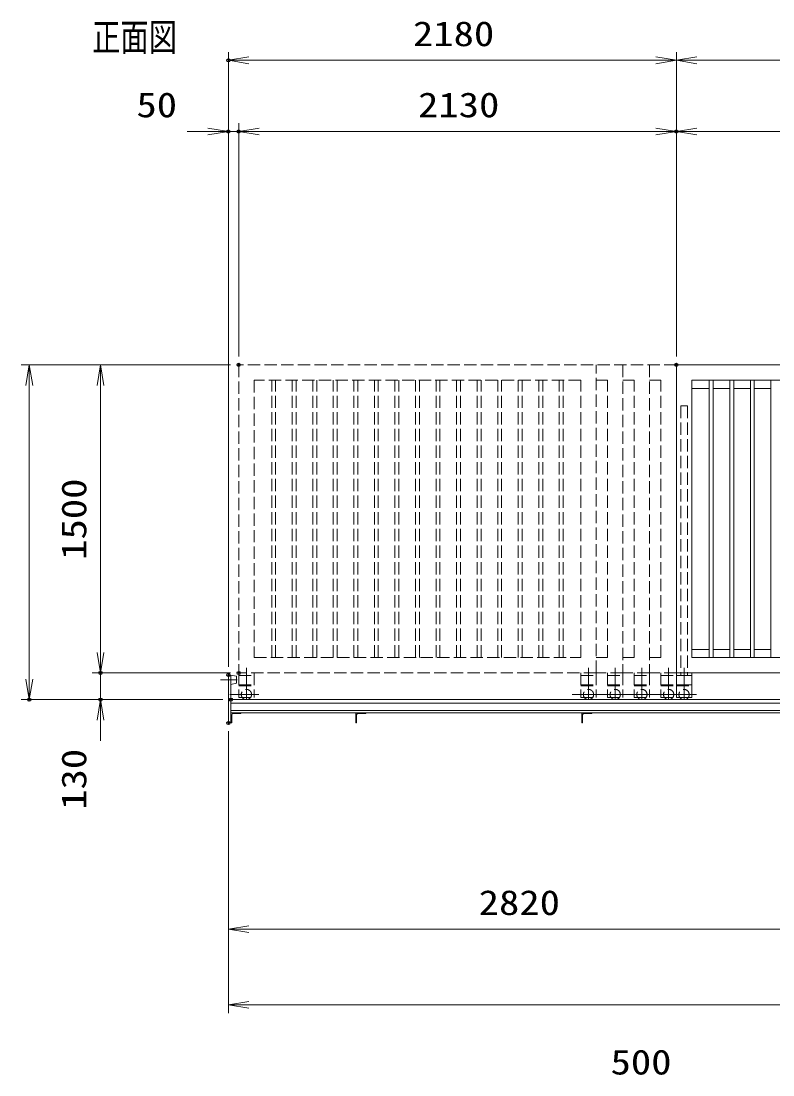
# Model space of a CAD drawing. Units: millimetres at full size. Extents: x -11880 to 11880, y -8399 to 8401.
# Drawn here: x -7978 to -4319, y 455 to 5586 of the extents above; entities that cross this region are included whole.
import ezdxf
from ezdxf.enums import TextEntityAlignment as Align

# ---------------------------------------------------------------- set-up
doc = ezdxf.new("R2010")
doc.units = ezdxf.units.MM
doc.header["$LTSCALE"] = 30
doc.header["$PDMODE"] = 32
doc.header["$PDSIZE"] = 15
doc.linetypes.add('USER1', pattern=[10.7, 5, -2.5, 0.7, -2.5])
doc.linetypes.add('USER2', pattern=[2.7, 2, -0.7])
for name, color, linetype, lineweight in [('0-1_軸線', 6, 'USER1', 18), ('0-2_01', 4, 'Continuous', 18), ('0-3_外形線', 7, 'Continuous', 18), ('0-4_隠れ線', 4, 'USER2', 18), ('0-5_0', 7, 'Continuous', 18), ('0-9_寸法線', 3, 'Continuous', 18)]:
    doc.layers.add(name, color=color, linetype=linetype, lineweight=lineweight)
doc.layers.add('0-8_文字', color=254, linetype='Continuous')
doc.layers.add('0-A_DEFPOINTS', color=7, linetype='Continuous')
doc.styles.add('ＭＳ ゴシック', font='')
doc.styles.get('ＭＳ ゴシック').set_extended_font_data('MS Gothic')

# ---------------------------------------------------------------- blocks, each defined once
blk = doc.blocks.new('_OPEN')
at = {"layer": '0-5_0'}
blk.add_line((0, 0), (-30, 0), dxfattribs=at)
blk.add_lwpolyline([(-30, 5), (0, 0), (-30, -5)], dxfattribs=at)

msp = doc.modelspace()

# ---------------------------------------------------------------- linework, layer by layer
at = {"layer": '0-1_軸線'}
for p, q in [((-6881.18, 2436.27), (-6881.18, 2249.16)), ((-5216.18, 2436.27), (-5216.18, 2249.16)), ((-5086.18, 2436.27), (-5086.18, 2249.16)), ((-4956.18, 2436.27), (-4956.18, 2249.16)), ((-4826.18, 2436.27), (-4826.18, 2249.16)), ((-4751.18, 2436.27), (-4751.18, 2249.16)), ((-6926.25, 2378.96), (-7006.68, 2378.96)), ((-6961.29, 2306.95), (-6820.95, 2306.95)), ((-5296.29, 2306.95), (-5155.96, 2306.95)), ((-5166.29, 2306.95), (-5025.95, 2306.95)), ((-5036.29, 2306.95), (-4895.95, 2306.95)), ((-4906.29, 2306.95), (-4765.95, 2306.95)), ((-4816.29, 2306.95), (-4690.95, 2306.95))]:
    msp.add_line(p, q, dxfattribs=at)
at = {"layer": '0-2_01', "color": 7}
for p, q in [((-4788.68, 2411.95), (-4788.68, 2291.95)), ((-4713.68, 2411.95), (-4713.68, 2291.95)), ((-4788.68, 2399.95), (-4713.68, 2399.95)), ((-4788.68, 2354.95), (-4713.68, 2354.95)), ((-4788.68, 2291.95), (-4713.68, 2291.95))]:
    msp.add_line(p, q, dxfattribs=at)
msp.add_arc((-4751.18, 2306.95), 25, 216.8699, 323.1301, dxfattribs=at)
at = {"layer": '0-3_外形線'}
for p, q in [((-3048.68, 3911.95), (-4788.68, 3911.95)), ((-4788.68, 3911.95), (-4788.68, 2411.95)), ((-3123.68, 3836.95), (-4713.68, 3836.95)), ((-4713.68, 3836.95), (-4713.68, 2486.95)), ((-4713.68, 3796.95), (-4628.18, 3796.95)), ((-4628.18, 2486.95), (-4628.18, 3836.95)), ((-4609.18, 2486.95), (-4609.18, 3836.95)), ((-4609.18, 3796.95), (-4528.18, 3796.95)), ((-4528.18, 2486.95), (-4528.18, 3836.95)), ((-4509.18, 2486.95), (-4509.18, 3836.95)), ((-4509.18, 3796.95), (-4428.18, 3796.95)), ((-4428.18, 2486.95), (-4428.18, 3836.95)), ((-4409.18, 2486.95), (-4409.18, 3836.95)), ((-4409.18, 3796.95), (-4328.18, 3796.95)), ((-4328.18, 2486.95), (-4328.18, 3836.95)), ((-4628.18, 2526.95), (-4713.68, 2526.95)), ((-4528.18, 2526.95), (-4609.18, 2526.95)), ((-4428.18, 2526.95), (-4509.18, 2526.95)), ((-4328.18, 2526.95), (-4409.18, 2526.95)), ((-4713.68, 2486.95), (-3123.68, 2486.95)), ((-3123.68, 2411.95), (-4788.68, 2411.95)), ((-6968.68, 2168.46), (-6968.68, 2401.96)), ((-6956.68, 2401.96), (-6968.68, 2401.96)), ((-6956.68, 2168.46), (-6956.68, 2401.96)), ((-6956.68, 2401.46), (-6929.68, 2396.45)), ((-6929.68, 2361.46), (-6956.68, 2356.45)), ((-6929.68, 2396.45), (-6929.68, 2361.46)), ((1251.32, 2281.95), (-6956.68, 2281.95)), ((1251.32, 2264.46), (-6956.68, 2264.46)), ((1251.32, 2228.76), (-6956.68, 2228.76)), ((1251.32, 2218.46), (-6956.68, 2218.46)), ((-6956.68, 2168.46), (-6956.68, 2218.46)), ((-6956.68, 2218.46), (-6906.68, 2218.46)), ((-6952.68, 2207.96), (-6952.68, 2171.46)), ((-6909.68, 2214.46), (-6946.18, 2214.46)), ((-6906.68, 2218.46), (-6906.68, 2217.46)), ((-6303.68, 2218.46), (-6353.68, 2218.46)), ((-6348.68, 2218.46), (-6348.68, 2168.46)), ((-6344.68, 2171.46), (-6344.68, 2207.96)), ((-6338.18, 2214.46), (-6301.68, 2214.46)), ((-6298.68, 2217.46), (-6298.68, 2218.46)), ((-5203.68, 2218.46), (-5253.68, 2218.46)), ((-5248.68, 2218.46), (-5248.68, 2168.46)), ((-5244.68, 2171.46), (-5244.68, 2207.96)), ((-5238.18, 2214.46), (-5201.68, 2214.46)), ((-5198.68, 2217.46), (-5198.68, 2218.46)), ((-6956.68, 2168.46), (-6968.68, 2168.46)), ((-6955.68, 2168.46), (-6956.68, 2168.46)), ((-6348.68, 2168.46), (-6347.68, 2168.46)), ((-5248.68, 2168.46), (-5247.68, 2168.46))]:
    msp.add_line(p, q, dxfattribs=at)
for centre, radius, start, end in [((-6946.18, 2207.96), 6.5, 90, 180), ((-6909.68, 2217.46), 3, 270, 360), ((-6338.18, 2207.96), 6.5, 90, 180), ((-6301.68, 2217.46), 3, 270, 0), ((-5238.18, 2207.96), 6.5, 90, 180), ((-5201.68, 2217.46), 3, 270, 0), ((-6955.68, 2171.46), 3, 270, 360), ((-6347.68, 2171.46), 3, 270, 0), ((-5247.68, 2171.46), 3, 270, 0)]:
    msp.add_arc(centre, radius, start, end, dxfattribs=at)
at = {"layer": '0-4_隠れ線'}
for p, q in [((-4788.68, 3911.95), (-6918.68, 3911.95)), ((-6918.68, 3911.95), (-6918.68, 2411.95)), ((-5178.68, 2411.95), (-5178.68, 3911.95)), ((-5048.68, 3911.95), (-5048.68, 2411.95)), ((-4918.68, 3911.95), (-4918.68, 2411.95)), ((-5253.68, 3836.95), (-6843.68, 3836.95)), ((-6843.68, 3836.95), (-6843.68, 2486.95)), ((-6758.18, 2486.95), (-6758.18, 3836.95)), ((-6739.18, 2486.95), (-6739.18, 3836.95)), ((-6658.18, 2486.95), (-6658.18, 3836.95)), ((-6639.18, 2486.95), (-6639.18, 3836.95)), ((-6558.18, 2486.95), (-6558.18, 3836.95)), ((-6539.18, 2486.95), (-6539.18, 3836.95)), ((-6458.18, 2486.95), (-6458.18, 3836.95)), ((-6439.18, 2486.95), (-6439.18, 3836.95)), ((-6358.18, 2486.95), (-6358.18, 3836.95)), ((-6339.18, 2486.95), (-6339.18, 3836.95)), ((-6258.18, 2486.95), (-6258.18, 3836.95)), ((-6239.18, 2486.95), (-6239.18, 3836.95)), ((-6158.18, 2486.95), (-6158.18, 3836.95)), ((-6139.18, 2486.95), (-6139.18, 3836.95)), ((-6058.18, 2486.95), (-6058.18, 3836.95)), ((-6039.18, 2486.95), (-6039.18, 3836.95)), ((-5958.18, 2486.95), (-5958.18, 3836.95)), ((-5939.18, 2486.95), (-5939.18, 3836.95)), ((-5858.18, 2486.95), (-5858.18, 3836.95)), ((-5839.18, 2486.95), (-5839.18, 3836.95)), ((-5758.18, 2486.95), (-5758.18, 3836.95)), ((-5739.18, 2486.95), (-5739.18, 3836.95)), ((-5658.18, 2486.95), (-5658.18, 3836.95)), ((-5639.18, 2486.95), (-5639.18, 3836.95)), ((-5558.18, 2486.95), (-5558.18, 3836.95)), ((-5539.18, 2486.95), (-5539.18, 3836.95)), ((-5458.18, 2486.95), (-5458.18, 3836.95)), ((-5439.18, 2486.95), (-5439.18, 3836.95)), ((-5358.18, 2486.95), (-5358.18, 3836.95)), ((-5339.18, 2486.95), (-5339.18, 3836.95)), ((-5253.68, 2486.95), (-5253.68, 3836.95)), ((-5123.68, 3836.95), (-5178.68, 3836.95)), ((-5123.68, 2486.95), (-5123.68, 3836.95)), ((-4993.68, 3836.95), (-5048.68, 3836.95)), ((-4993.68, 2486.95), (-4993.68, 3836.95)), ((-4863.68, 3836.95), (-4918.68, 3836.95)), ((-4863.68, 2486.95), (-4863.68, 3836.95)), ((-4767.18, 3711.95), (-4767.18, 2399.95)), ((-4767.18, 3711.95), (-4735.18, 3711.95)), ((-4735.18, 3711.95), (-4735.18, 2399.95)), ((-6843.68, 2486.95), (-5253.68, 2486.95)), ((-5178.68, 2486.95), (-5123.68, 2486.95)), ((-5048.68, 2486.95), (-4993.68, 2486.95)), ((-4918.68, 2486.95), (-4863.68, 2486.95)), ((-5178.68, 2411.95), (-6918.68, 2411.95)), ((-6918.68, 2411.95), (-6918.68, 2291.95)), ((-6843.68, 2411.95), (-6843.68, 2291.95)), ((-5253.68, 2411.95), (-5253.68, 2291.95)), ((-5178.68, 2411.95), (-5178.68, 2291.95)), ((-5048.68, 2411.95), (-5178.68, 2411.95)), ((-5123.68, 2411.95), (-5123.68, 2291.95)), ((-4918.68, 2411.95), (-5048.68, 2411.95)), ((-5048.68, 2411.95), (-5048.68, 2291.95)), ((-4993.68, 2411.95), (-4993.68, 2291.95)), ((-4918.68, 2411.95), (-4918.68, 2291.95)), ((-4788.68, 2411.95), (-4918.68, 2411.95)), ((-4863.68, 2411.95), (-4863.68, 2291.95)), ((-6918.68, 2399.95), (-6843.68, 2399.95)), ((-5253.68, 2399.95), (-5178.68, 2399.95)), ((-5123.68, 2399.95), (-5048.68, 2399.95)), ((-4993.68, 2399.95), (-4918.68, 2399.95)), ((-4863.68, 2399.95), (-4788.68, 2399.95)), ((-6918.68, 2354.95), (-6843.68, 2354.95)), ((-6918.68, 2348.95), (-6843.68, 2348.95)), ((-5253.68, 2354.95), (-5178.68, 2354.95)), ((-5253.68, 2348.95), (-5178.68, 2348.95)), ((-5123.68, 2354.95), (-5048.68, 2354.95)), ((-5123.68, 2348.95), (-5048.68, 2348.95)), ((-4993.68, 2354.95), (-4918.68, 2354.95)), ((-4993.68, 2348.95), (-4918.68, 2348.95)), ((-4863.68, 2354.95), (-4788.68, 2354.95)), ((-4863.68, 2348.95), (-4788.68, 2348.95)), ((-4788.68, 2348.95), (-4713.68, 2348.95)), ((-6918.68, 2291.95), (-6843.68, 2291.95)), ((-5253.68, 2291.95), (-5178.68, 2291.95)), ((-5123.68, 2291.95), (-5048.68, 2291.95)), ((-4993.68, 2291.95), (-4918.68, 2291.95)), ((-4863.68, 2291.95), (-4788.68, 2291.95))]:
    msp.add_line(p, q, dxfattribs=at)
for centre, start, end in [((-6881.18, 2306.95), 323.1301, 216.8699), ((-5216.18, 2306.95), 323.1301, 216.8699), ((-5086.18, 2306.95), 323.1301, 216.8699), ((-4956.18, 2306.95), 323.1301, 216.8699), ((-4826.18, 2306.95), 323.1301, 216.8699), ((-4751.18, 2306.95), 323.1301, 216.8699), ((-6881.18, 2306.95), 216.8699, 323.1301), ((-5216.18, 2306.95), 216.8699, 323.1301), ((-5086.18, 2306.95), 216.8699, 323.1301), ((-4956.18, 2306.95), 216.8699, 323.1301), ((-4826.18, 2306.95), 216.8699, 323.1301)]:
    msp.add_arc(centre, 25, start, end, dxfattribs=at)
at = {"layer": '0-9_寸法線'}
for p, q in [((-6968.68, 2441.96), (-6968.68, 5434.58)), ((-4788.68, 5394.58), (-6968.68, 5394.58)), ((-4788.68, 3951.95), (-4788.68, 5434.58)), ((-4788.68, 3951.95), (-4788.68, 5434.58)), ((-4788.68, 5394.58), (7291.32, 5394.58)), ((-6968.68, 2441.96), (-6968.68, 5088.28)), ((-6918.68, 3951.95), (-6918.68, 5088.28)), ((-6918.68, 3951.95), (-6918.68, 5088.28)), ((-4788.68, 3951.95), (-4788.68, 5088.28)), ((-4788.68, 3951.95), (-4788.68, 5088.28)), ((-7068.68, 5048.28), (-7168.68, 5048.28)), ((-6918.68, 5048.28), (-6968.68, 5048.28)), ((-4788.68, 5048.28), (-6918.68, 5048.28)), ((-6818.68, 5048.28), (-6718.68, 5048.28)), ((1246.32, 5048.28), (-4788.68, 5048.28)), ((-6958.68, 3911.95), (-7977.77, 3911.95)), ((-7937.77, 3911.95), (-7937.77, 2281.95)), ((-6958.68, 3911.95), (-7631.16, 3911.95)), ((-7591.16, 3911.95), (-7591.16, 2411.95)), ((-7591.16, 2511.95), (-7591.16, 2611.95)), ((-6958.68, 2411.95), (-7631.16, 2411.95)), ((-6958.68, 2411.95), (-7631.16, 2411.95)), ((-7591.16, 2411.95), (-7591.16, 2281.95)), ((-6996.68, 2281.95), (-7977.77, 2281.95)), ((-6996.68, 2281.95), (-7631.16, 2281.95)), ((-7591.16, 2181.95), (-7591.16, 2081.95)), ((-6968.68, 2128.46), (-6968.68, 1124.46)), ((-6968.68, 2128.46), (-6968.68, 755.86)), ((-6968.68, 1164.46), (-4148.68, 1164.46)), ((-6968.68, 795.86), (9471.32, 795.86))]:
    msp.add_line(p, q, dxfattribs=at)
at = {"layer": '0-A_DEFPOINTS'}
for p in [(-6968.68, 5394.58), (-6968.68, 5048.28), (-6918.68, 5048.28), (-4788.68, 5048.28), (-6918.68, 3911.95), (-6918.68, 3911.95), (-4788.68, 3911.95), (-7591.16, 2411.95), (-6918.68, 2411.95), (-6968.68, 2401.96), (-7937.77, 2281.95), (-7591.16, 2281.95), (-6956.68, 2281.95), (-6968.68, 2168.46)]:
    msp.add_point(p, dxfattribs=at)

# ---------------------------------------------------------------- block references
at = {"layer": '0-9_寸法線', "xscale": 3.333333, "yscale": 3.333333}
for p, rotation in [((-6968.68, 5394.58), 180), ((-4788.68, 5394.58), 180), ((-6918.68, 5048.28), 180), ((-6918.68, 5048.28), 180), ((-4788.68, 5048.28), 180), ((-7937.77, 3911.95), 90), ((-7591.16, 3911.95), 90), ((-7591.16, 2411.95), 270), ((-7591.16, 2411.95), 270), ((-7937.77, 2281.95), 270), ((-7591.16, 2281.95), 90), ((-6968.68, 1164.46), 180), ((-6968.68, 795.86), 180)]:
    msp.add_blockref('_OPEN', p, dxfattribs=dict(at, rotation=rotation))
for p in [(-4788.68, 5394.58), (-6968.68, 5048.28), (-4788.68, 5048.28)]:
    msp.add_blockref('_OPEN', p, dxfattribs=at)

# ---------------------------------------------------------------- texts
at = {"layer": '0-8_文字', "style": 'ＭＳ ゴシック', "width": 0.75}
msp.add_text('正面図', height=134.6, dxfattribs=at).set_placement((-7632.09, 5399.73), align=Align.BOTTOM_LEFT)
at = {"layer": '0-9_寸法線', "color": 254, "style": 'ＭＳ ゴシック', "width": 1.2}
for s, p in [('2180', (-6070.68, 5427.26)), ('50', (-7416.5, 5080.96)), ('2130', (-6045.68, 5080.96)), ('2820', (-5750.68, 1197.14)), ('500', (-5109, 420.57))]:
    msp.add_text(s, height=121.2, dxfattribs=at).set_placement(p, align=Align.BOTTOM_LEFT)
for s, p in [('1500', (-7623.85, 2962.75)), ('130', (-7623.85, 1745.74))]:
    msp.add_text(s, height=121.2, rotation=90, dxfattribs=at).set_placement(p, align=Align.BOTTOM_LEFT)

doc.saveas('drawing.dxf')
